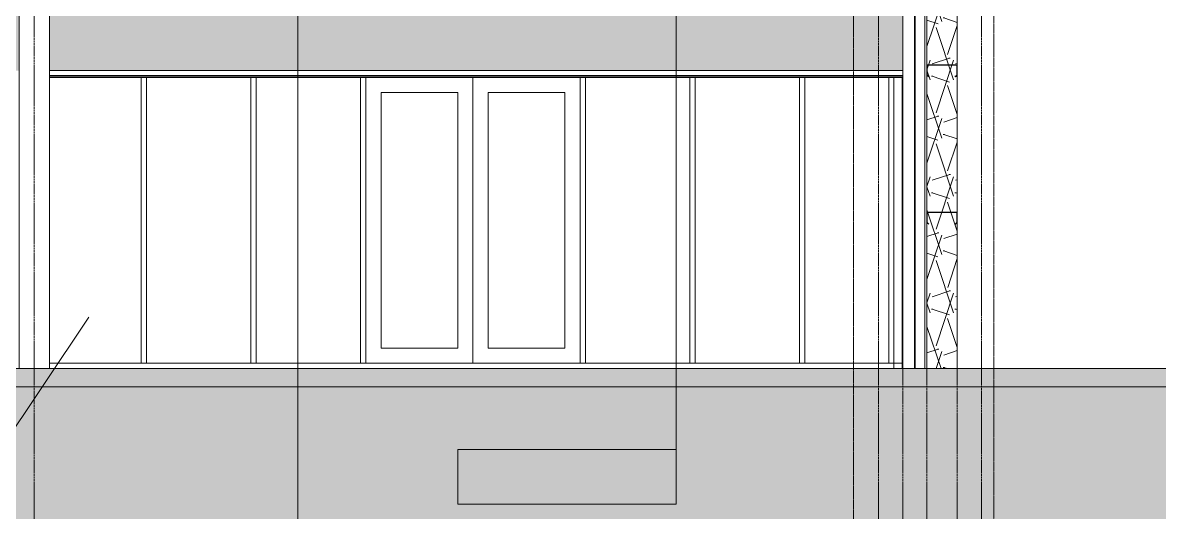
# Model space of a CAD drawing. Header units: inches. Extents: x 21386 to 98813, y -290 to 853.
# Drawn here: x 38790.6 to 39165.5, y -47.4 to 114 of the extents above; entities that cross this region are included whole.
import ezdxf

# ---------------------------------------------------------------- set-up
doc = ezdxf.new("R2010")
doc.units = ezdxf.units.IN
doc.header["$MEASUREMENT"] = 0
for name, pattern in [('Dash Dot 3_16_', [0.3125, 0.1875, -0.0625, 0, -0.0625]), ('Grid Line 1_2_', [0.875, 0.5, -0.125, 0.125, -0.125]), ('Hidden 1_8_', [0.1875, 0.125, -0.0625])]:
    doc.linetypes.add(name, pattern=pattern)
for name, color, linetype, lineweight in [('A-ANNO-IDEN', 131, 'Continuous', 9), ('A-ANNO-SYMB', 150, 'Continuous', 9), ('A-DOOR', 31, 'Continuous', 13), ('A-FLOR', 192, 'Continuous', 13), ('A-FLOR-LEVL', 51, 'Continuous', 9), ('A-FLOR-PATT', 8, 'Continuous', 25), ('A-GLAZ-CURT', 52, 'Continuous', 13), ('A-GLAZ-CWMG', 51, 'Continuous', 13), ('A-WALL', 113, 'Continuous', 13), ('A-WALL-PATT', 111, 'Continuous', 25), ('C-TOPO', 7, 'Continuous', 13), ('G-ANNO-SYMB', 111, 'Continuous', 9), ('I-WALL', 2, 'Continuous', 13), ('S-BEAM', 12, 'Continuous', 13), ('S-COLS', 52, 'Continuous', 13), ('S-GRID', 1, 'Continuous', 9)]:
    doc.layers.add(name, color=color, linetype=linetype, lineweight=lineweight)
pattern_1 = [(45, (-87914.362, 98.42), (-19.00703, 19.00703), []), (45, (-87914.362, 127.22), (-19.00703, 19.00703), [])]

# ---------------------------------------------------------------- blocks, each defined once
blk = doc.blocks.new('Struct_Xcel_Sports Complex_rvt-4-Building Section - East_West looking South')
at = {"layer": 'A-FLOR-PATT', "lineweight": 9}
h = blk.add_hatch(dxfattribs=at)
h.set_pattern_fill('FP_59', color=256, style=0, pattern_type=2)
h.set_pattern_definition([(50, (-87914.36, 98.42), (55.0854, -4.819842), [5.76, -63.36]), (355, (-87914.36, 98.42), (-10.65569, 57.76853), [4.608, -50.688]), (100.451, (-87909.77, 98.02), (44.429468, 52.94866), [4.895, -53.848]), (46.184, (-87914.36, 113.78), (81.96444, -12.71212), [8.64, -95.04]), (96.636, (-87907.53, 112.72), (71.7815, 74.81238), [7.343, -80.772]), (351.184, (-87914.36, 113.78), (71.78195, 74.81243), [6.912, -76.032]), (21, (-87906.68, 109.94), (45.84207, -30.92146), [5.76, -63.36]), (326, (-87906.68, 109.94), (18.687064, 55.691476), [4.608, -50.688]), (71.451, (-87902.86, 107.363), (64.52891, 24.77011), [4.895, -53.848]), (37.5, (-87914.362, 98.42), (0.9338946, 25.566816), [2.534, -47.539, 2.534, -48.922, -50.88]), (37.5, (-87914.362, 98.42), (0.9338946, 25.566816), [-101.53, 2.534, -48.346]), (7.5, (-87914.362, 98.42), (20.20404, 30.291303), [2.534, -26.803, 2.534, -46.387, -19.392]), (7.5, (-87914.362, 98.42), (20.20404, 30.291303), [-78.259, 2.534, -16.858]), (327.5, (-87931.488, 98.42), (40.9977845, -1.7324026), [2.534, -16.666, 2.534, -57.37, -79.488]), (327.5, (-87931.488, 98.42), (40.9977845, -1.7324026), [-79.104, 2.534, -76.954]), (317.5, (-87939.168, 98.42), (44.788883, 7.687839), [2.534, -22.426, 2.534, -37.248, -56.448]), (317.5, (-87939.168, 98.42), (44.788883, 7.687839), [-64.742, 2.534, -53.914])])
h.paths.add_polyline_path([(-26273.39, -6), (-22066.14, -6), (-22066.14, 0), (-26273.39, 0), (-26273.39, -1.7)], flags=0)
at = {"layer": 'A-FLOR', "color": 7}
for p, q in [((-22066.14, 0), (-26273.39, 0)), ((-26273.39, -6), (-22066.14, -6))]:
    blk.add_line(p, q, dxfattribs=at)
blk = doc.blocks.new('Girt_C - 10_D-1401750-Building Section - East_West looking South')
at = {"layer": 'S-BEAM', "color": 7}
for p, q in [((-22791.39, 99.99), (-22791.39, 96.68)), ((-22791.28, 96.73), (-22791.28, 100)), ((-22781.58, 100.18), (-22791.2, 100.18)), ((-22791.2, 100.07), (-22781.58, 100.07)), ((-22781.5, 100), (-22781.5, 96.73)), ((-22781.39, 96.68), (-22781.39, 99.99)), ((-22791.39, 96.68), (-22790.82, 96.2)), ((-22790.75, 96.28), (-22791.28, 96.73)), ((-22790.82, 96.2), (-22790.75, 96.28)), ((-22781.5, 96.73), (-22782.04, 96.28)), ((-22782.04, 96.28), (-22781.97, 96.2)), ((-22781.97, 96.2), (-22781.39, 96.68))]:
    blk.add_line(p, q, dxfattribs=at)
for centre, radius, start, end in [((-22791.2, 99.99), 0.188, 90, 180), ((-22791.2, 99.99), 0.0782, 90, 177.8773), ((-22781.58, 99.99), 0.188, 0, 90), ((-22781.58, 99.99), 0.0782, 3.0424, 90)]:
    blk.add_arc(centre, radius, start, end, dxfattribs=at)
blk = doc.blocks.new('Girt_C - 10_D-1260059-Building Section - East_West looking South')
at = {"layer": 'S-BEAM', "color": 8, "lineweight": 9}
for p, q in [((-23080.89, 96.68), (-22799.39, 96.68)), ((-23080.89, 96.2), (-22799.39, 96.2))]:
    blk.add_line(p, q, dxfattribs=at)
blk = doc.blocks.new('columns and girder2 - one-V204-Building Section - East_West looking South')
at = {"layer": 'S-BEAM', "lineweight": 9}
h = blk.add_hatch(dxfattribs=at)
h.set_pattern_fill('FP_56', color=8, style=0, pattern_type=2)
h.set_pattern_definition(pattern_1)
h.paths.add_polyline_path([(-23090.89, 304.78), (-23080.89, 304.78), (-23080.89, 306.3), (-23090.89, 306.3)], flags=0)
h.paths.add_polyline_path([(-23080.89, 339.12), (-23080.89, 340.62), (-23090.89, 340.62), (-23090.89, 339.12), (-23082.72, 339.12)], flags=0)
h = blk.add_hatch(dxfattribs=at)
h.set_pattern_fill('FP_56', color=8, style=0, pattern_type=2)
h.set_pattern_definition(pattern_1)
h.paths.add_polyline_path([(-23086.52, 306.3), (-23085.27, 306.3), (-23085.27, 339.12), (-23086.52, 339.12), (-23086.52, 310.79)], flags=0)
at = {"layer": 'S-BEAM', "color": 8, "lineweight": 9}
for p, q in [((-23091.89, 292.37), (-23091.89, 337.89)), ((-23090.89, 336.72), (-23090.89, 339.12)), ((-23080.89, 339.12), (-23080.89, 336.72)), ((-23079.89, 337.89), (-23079.89, 292.37)), ((-23090.89, 294.85), (-23090.89, 304.78)), ((-23080.89, 304.78), (-23080.89, 294.85)), ((-23090.89, 294.85), (-23080.89, 294.85)), ((-23091.89, 292.37), (-23079.89, 292.37)), ((-23090.89, 0), (-23090.89, 292.37)), ((-23080.89, 292.37), (-23080.89, 0))]:
    blk.add_line(p, q, dxfattribs=at)
at = {"layer": 'S-BEAM', "color": 7}
for p, q in [((-23080.89, 340.62), (-23090.89, 340.62)), ((-23090.89, 340.62), (-23090.89, 339.12)), ((-23090.89, 339.12), (-23080.89, 339.12)), ((-23085.27, 339.12), (-23086.52, 339.12)), ((-23086.52, 339.12), (-23086.52, 306.3)), ((-23085.27, 306.3), (-23085.27, 339.12)), ((-23080.89, 339.12), (-23080.89, 340.62)), ((-23080.89, 306.3), (-23090.89, 306.3)), ((-23090.89, 306.3), (-23090.89, 304.78)), ((-23090.89, 304.78), (-23080.89, 304.78)), ((-23086.52, 306.3), (-23085.27, 306.3)), ((-23080.89, 304.78), (-23080.89, 306.3))]:
    blk.add_line(p, q, dxfattribs=at)
blk = doc.blocks.new('W-Wide Flange-Column - B1_H-1528736-Building Section - East_West looking South')
at = {"layer": 'S-COLS', "color": 8, "linetype": 'Hidden 1_8_', "lineweight": 9}
for p, q in [((-22795.55, 336.19), (-22795.55, 0)), ((-22795.23, 0), (-22795.23, 336.19))]:
    blk.add_line(p, q, dxfattribs=at)
blk = doc.blocks.new('Girt_C - 10_D-1835924-Building Section - East_West looking South')
at = {"layer": 'S-BEAM', "color": 7}
for p, q in [((-22791.39, 51.37), (-22791.39, 48.05)), ((-22791.28, 48.11), (-22791.28, 51.37)), ((-22781.58, 51.55), (-22791.2, 51.55)), ((-22791.2, 51.45), (-22781.58, 51.45)), ((-22781.5, 51.37), (-22781.5, 48.11)), ((-22781.39, 48.05), (-22781.39, 51.37)), ((-22791.39, 48.05), (-22790.81, 47.57)), ((-22790.74, 47.66), (-22791.28, 48.11)), ((-22790.81, 47.57), (-22790.74, 47.66)), ((-22781.5, 48.11), (-22782.04, 47.66)), ((-22782.04, 47.66), (-22781.96, 47.57)), ((-22781.96, 47.57), (-22781.39, 48.05))]:
    blk.add_line(p, q, dxfattribs=at)
for centre, radius, start, end in [((-22791.2, 51.37), 0.187, 90, 180), ((-22791.2, 51.37), 0.0782, 90, 176.9576), ((-22781.58, 51.37), 0.188, 0, 90), ((-22781.58, 51.37), 0.0782, 2.1227, 90)]:
    blk.add_arc(centre, radius, start, end, dxfattribs=at)
blk = doc.blocks.new('System Panel - Interior Glazing-V208-Building Section - East_West looking South')
at = {"layer": 'A-GLAZ-CURT', "color": 8, "lineweight": 9}
blk.add_line((-24498.08, 96), (-24528.39, 96), dxfattribs=at)
blk = doc.blocks.new('System Panel - Interior Glazing-1220293-Building Section - East_West looking South')
at = {"layer": 'A-GLAZ-CURT', "color": 8, "lineweight": 9}
blk.add_line((-24570.45, 96), (-24604.89, 96), dxfattribs=at)
blk = doc.blocks.new('Door_Single_Storefront - one-V214-Building Section - East_West looking South')
at = {"layer": 'A-DOOR', "color": 8, "lineweight": 9}
for p, q in [((-22941.14, 96), (-22976.45, 96)), ((-22941.14, 96), (-22941.14, 1.75)), ((-22971.45, 91), (-22971.45, 6.75)), ((-22971.45, 91), (-22946.14, 91)), ((-22946.14, 6.75), (-22946.14, 91)), ((-22971.45, 6.75), (-22946.14, 6.75))]:
    blk.add_line(p, q, dxfattribs=at)
blk = doc.blocks.new('Door_Single_Storefront - one-V215-Building Section - East_West looking South')
at = {"layer": 'A-DOOR', "color": 8, "lineweight": 9}
for p, q in [((-22905.83, 96), (-22941.14, 96)), ((-22941.14, 1.75), (-22941.14, 96)), ((-22936.14, 91), (-22936.14, 6.75)), ((-22936.14, 91), (-22910.83, 91)), ((-22910.83, 6.75), (-22910.83, 91)), ((-22936.14, 6.75), (-22910.83, 6.75))]:
    blk.add_line(p, q, dxfattribs=at)
blk = doc.blocks.new('System Panel - Interior Glazing-1316041-Building Section - East_West looking South')
at = {"layer": 'A-GLAZ-CURT', "color": 8, "lineweight": 9}
blk.add_line((-22804.02, 96), (-22831.7, 96), dxfattribs=at)
blk = doc.blocks.new('Rectangular Mullion - Interior 1_75_ x 4_5_-V217-Building Section - East_West looking South')
at = {"layer": 'A-GLAZ-CWMG', "color": 8, "lineweight": 9}
blk.add_line((-24497.2, 1.75), (-24528.39, 1.75), dxfattribs=at)
blk = doc.blocks.new('Rectangular Mullion - Interior 1_75_ x 4_5_-1179494-Building Section - East_West looking South')
at = {"layer": 'A-GLAZ-CWMG', "color": 8, "lineweight": 9}
blk.add_line((-24569.58, 1.75), (-24605.77, 1.75), dxfattribs=at)
blk = doc.blocks.new('Rectangular Mullion - Interior 1_75_ x 4_5_-1316040-Building Section - East_West looking South')
at = {"layer": 'A-GLAZ-CWMG', "color": 8, "lineweight": 9}
for q in [(-22832.58, 1.75), (-22802.27, 0)]:
    blk.add_line((-22802.27, 1.75), q, dxfattribs=at)
blk = doc.blocks.new('Rectangular Mullion - Interior 1_75_ x 4_5_-1220297-Building Section - East_West looking South')
at = {"layer": 'A-GLAZ-CWMG', "color": 8, "lineweight": 9}
for p, q in [((-22804.02, 96), (-22802.27, 96)), ((-22804.02, 96), (-22804.02, 1.75)), ((-22802.27, 1.75), (-22802.27, 96)), ((-22802.27, 1.75), (-22804.02, 1.75))]:
    blk.add_line(p, q, dxfattribs=at)
blk = doc.blocks.new('Rectangular Mullion - Interior 1_75_ x 4_5_-V219-Building Section - East_West looking South')
at = {"layer": 'A-GLAZ-CWMG', "color": 8, "lineweight": 9}
for p, q in [((-24498.08, 96), (-24496.33, 96)), ((-24498.08, 96), (-24498.08, 1.75)), ((-24496.33, 1.75), (-24496.33, 96)), ((-24496.33, 1.75), (-24498.08, 1.75))]:
    blk.add_line(p, q, dxfattribs=at)
blk = doc.blocks.new('Rectangular Mullion - Interior 1_75_ x 4_5_-1316220-Building Section - East_West looking South')
at = {"layer": 'A-GLAZ-CWMG', "color": 8, "lineweight": 9}
for p, q in [((-22799.52, 1.75), (-22802.27, 1.75)), ((-22799.52, 0), (-22799.52, 1.75))]:
    blk.add_line(p, q, dxfattribs=at)
blk = doc.blocks.new('Rectangular Mullion - Interior 1_75_ x 4_5_-1220308-Building Section - East_West looking South')
at = {"layer": 'A-GLAZ-CWMG', "color": 8, "lineweight": 9}
for p, q in [((-22802.27, 96), (-22799.52, 96)), ((-22799.52, 96), (-22799.52, 1.75)), ((-22799.52, 1.75), (-22802.27, 1.75))]:
    blk.add_line(p, q, dxfattribs=at)
blk = doc.blocks.new('Rectangular Mullion - Interior 1_75_ x 4_5_-1970954-Building Section - East_West looking South')
at = {"layer": 'A-GLAZ-CWMG', "color": 8, "lineweight": 9}
blk.add_line((-22904.95, 1.75), (-22941.14, 1.75), dxfattribs=at)
blk = doc.blocks.new('Rectangular Mullion - Interior 1_75_ x 4_5_-1970955-Building Section - East_West looking South')
at = {"layer": 'A-GLAZ-CWMG', "color": 8, "lineweight": 9}
blk.add_line((-22941.14, 1.75), (-22977.33, 1.75), dxfattribs=at)
blk = doc.blocks.new('Section - 3_32_ x 3_8_-18514-Building Section - East_West looking South')
at = {"layer": 'G-ANNO-SYMB'}
blk.add_hatch(color=256, dxfattribs=at).paths.add_polyline_path([(-22946.16, -26.7), (-22874.16, -26.7), (-22874.16, -44.7), (-22946.16, -44.7)], flags=0)
for p, q in [((-22946.16, -26.7), (-22946.16, -44.7)), ((-22874.16, -26.7), (-22946.16, -26.7)), ((-22874.16, -44.7), (-22874.16, -26.7)), ((-22946.16, -44.7), (-22874.16, -44.7))]:
    blk.add_line(p, q, dxfattribs=at)

msp = doc.modelspace()

# ---------------------------------------------------------------- hatches: boundary and pattern name
at = {"layer": 'A-WALL-PATT', "lineweight": 9}
h = msp.add_hatch(dxfattribs=at)
h.set_pattern_fill('FP_48', color=8, style=0, pattern_type=2)
h.set_pattern_definition([(90, (-86799.93, -1108), (-193, -193), [48, -145]), (180, (-86799.93, -1108), (-2e-14, -193), [96, -97]), (270, (-86895.93, -1060), (-193, -193), [48, -145]), (180, (-86799.93, -1060), (-2e-14, -193), [96, -97]), (270, (-86896.43, -1060), (-193, -193), [48, -145]), (180, (-86896.43, -1060), (-2e-14, -193), [96, -97]), (90, (-86992.43, -1108), (-193, -193), [48, -145]), (180, (-86896.43, -1108), (-2e-14, -193), [96, -97]), (90, (-86847.68, -1059.75), (-193, -193), [48, -145]), (180, (-86799.56, -1059.75), (-2e-14, -193), [48.125, -144.875]), (180, (-86799.56, -1011.75), (-2e-14, -193), [48.125, -144.875]), (90, (-86944.18, -1059.75), (-193, -193), [48, -145]), (180, (-86848.18, -1059.75), (-2e-14, -193), [96, -97]), (270, (-86848.18, -1011.75), (-193, -193), [48, -145]), (180, (-86848.18, -1011.75), (-2e-14, -193), [96, -97]), (180, (-86944.68, -1059.75), (-2e-14, -193), [48, -145]), (270, (-86944.68, -1011.75), (-193, -193), [48, -145]), (180, (-86944.68, -1011.75), (-2e-14, -193), [48, -145]), (90, (-86799.93, -1011.5), (-193, -193), [48, -145]), (180, (-86799.93, -1011.5), (-2e-14, -193), [96, -97]), (270, (-86895.93, -963.5), (-193, -193), [48, -145]), (180, (-86799.93, -963.5), (-2e-14, -193), [96, -97]), (270, (-86896.43, -963.5), (-193, -193), [48, -145]), (180, (-86896.43, -963.5), (-2e-14, -193), [96, -97]), (90, (-86992.43, -1011.5), (-193, -193), [48, -145]), (180, (-86896.43, -1011.5), (-2e-14, -193), [96, -97]), (90, (-86847.68, -963.25), (-193, -193), [48, -145]), (180, (-86799.56, -963.25), (-2e-14, -193), [48.125, -144.875]), (180, (-86799.56, -915.25), (-2e-14, -193), [48.125, -144.875]), (90, (-86944.18, -963.25), (-193, -193), [48, -145]), (180, (-86848.18, -963.25), (-2e-14, -193), [96, -97]), (270, (-86848.18, -915.25), (-193, -193), [48, -145]), (180, (-86848.18, -915.25), (-2e-14, -193), [96, -97]), (180, (-86944.68, -963.25), (-2e-14, -193), [48, -145]), (270, (-86944.68, -915.25), (-193, -193), [48, -145]), (180, (-86944.68, -915.25), (-2e-14, -193), [48, -145])])
h.paths.add_polyline_path([(37135.71, 1), (37250.28, 1), (37250.28, 98.25), (37255.65, 98.27), (37202.15, 156.31), (37062.4, 4.69), (37062.4, 1), (37132.63, 1)], flags=0)
h.paths.add_polyline_path([(36958.75, 1), (36960.78, 1), (36960.78, 98.25), (37037.4, 98.25), (37037.4, 1), (37052.4, 1), (37052.4, 176), (36934.67, 176), (36930.94, 164.31), (36935.63, 164.31), (36935.69, 160.19), (36935.81, 160.19), (36935.81, 157.56), (36957.69, 157.56), (36957.69, 156), (36959.69, 156), (36959.69, 114), (36929.16, 113.93), (36928.67, 113.11), (36928.52, 112.5), (36927.85, 108.24), (36927.63, 104.39), (36927.61, 101.31), (36919.69, 101.31), (36919.72, 105.72), (36919.46, 109.05), (36918.63, 113.3), (36918.12, 114), (36887.69, 114.02), (36887.69, 156), (36889.69, 156), (36889.69, 157.56), (36911.56, 157.56), (36911.64, 160.19), (36911.75, 160.19), (36911.81, 164.31), (36916.44, 164.31), (36912.71, 176), (36772.9, 176), (36772.9, 1), (36920.12, 1)], flags=0)
h.paths.add_polyline_path([(36761.53, 1), (36762.9, 1), (36762.9, 176), (36483.4, 176), (36483.4, 1), (36719.53, 1), (36719.53, 98.25), (36761.53, 98.25), (36761.53, 76.43)], flags=0)
h.paths.add_polyline_path([(36473.4, 1), (36473.4, 176), (36269.1, 176), (36265.37, 164.31), (36270.06, 164.31), (36270.12, 160.19), (36270.25, 160.19), (36270.25, 157.56), (36292.12, 157.56), (36292.12, 156), (36294.12, 156), (36294.12, 114), (36263.6, 113.93), (36263.08, 113.35), (36263.03, 113.28), (36262.2, 107.11), (36262.06, 104.39), (36262.05, 101.31), (36254.12, 101.31), (36254.15, 105.72), (36253.9, 109.05), (36253.05, 113.43), (36252.88, 113.58), (36252.57, 114), (36222.12, 114), (36222.12, 156), (36224.12, 156), (36224.12, 157.56), (36246, 157.56), (36246.07, 160.19), (36246.18, 160.19), (36246.25, 164.31), (36250.87, 164.31), (36247.14, 176), (36193.9, 176), (36193.9, 1), (36317.53, 1), (36317.53, 98.25), (36398.03, 98.25), (36398.03, 1), (36449.13, 1)], flags=0)
h.paths.add_polyline_path([(36140.78, 1), (36183.9, 1), (36183.9, 176), (35904.4, 176), (35904.4, 146.5), (36140.78, 146.5), (36140.78, 76.43)], flags=0)
h.paths.add_polyline_path([(37062.4, 6.16), (37201.44, 157.1), (37184, 176), (37062.4, 176), (37062.4, 6.18)], flags=0)
h.paths.add_polyline_path([(39078.32, 98.25), (39080.9, 98.25), (39080.9, 176), (38799.4, 176), (38799.4, 98.25), (39060.77, 98.25)], flags=0)
h.paths.add_polyline_path([(38210.4, 98.25), (38210.4, 176), (37930.9, 176), (37930.9, 98.25), (38183.46, 98.25)], flags=0)
h.paths.add_polyline_path([(38220.4, 98.25), (38305.28, 98.25), (38359.48, 157.05), (38342, 176), (38220.4, 176), (38220.4, 115.49)], flags=0)
h.paths.add_polyline_path([(38321.65, 98.25), (38413.65, 98.27), (38360.15, 156.31), (38306.64, 98.25), (38321.65, 98.25)], flags=0)
h.paths.add_polyline_path([(37920.9, 98.25), (37920.9, 176), (37641.4, 176), (37641.4, 98.25), (37902.71, 98.25)], flags=0)
h.paths.add_polyline_path([(38604.57, 98.25), (38789.4, 98.25), (38789.4, 176), (38509.9, 176), (38509.9, 98.25), (38534.38, 98.25)], flags=0)
h.paths.add_polyline_path([(37341.9, 98.25), (37341.9, 176), (37220.3, 176), (37202.87, 157.02), (37257.03, 98.25), (37341.23, 98.25)], flags=0)
h.paths.add_polyline_path([(37631.4, 98.25), (37631.4, 176), (37351.9, 176), (37351.9, 98.25), (37621.97, 98.25)], flags=0)
h.paths.add_polyline_path([(38464.2, 98.25), (38499.9, 98.25), (38499.9, 176), (38378.3, 176), (38360.87, 157.02), (38415.03, 98.25), (38429.1, 98.25)], flags=0)
h.paths.add_polyline_path([(35805.92, 146.5), (35894.4, 146.5), (35894.4, 176), (35616.9, 176), (35616.9, 146.5), (35797.15, 146.5)], flags=0)
h.paths.add_polyline_path([(35606.9, 146.5), (35608.8, 146.5), (35608.73, 148.06), (35608.26, 148.46), (35608.33, 148.54), (35608.9, 148.06), (35608.9, 176), (35605.66, 176), (35605.66, 146.5), (35606.8, 146.5), (35606.8, 148.14), (35606.26, 148.59), (35606.33, 148.67), (35606.9, 148.14), (35606.9, 147.13)], flags=0)
h.paths.add_polyline_path([(36931.29, 157.56), (36931.5, 157.62), (36931.24, 157.72), (36931.24, 157.66), (36931.24, 157.56)], flags=0)
h.paths.add_polyline_path([(36930.31, 157.56), (36930.31, 157.94), (36933.56, 157.94), (36933.56, 160.19), (36929.62, 160.19), (36928.79, 157.56), (36928.89, 157.56)], flags=0)
h.paths.add_polyline_path([(36915.98, 157.56), (36916.19, 157.62), (36916.19, 157.71), (36915.92, 157.56)], flags=0)
h.paths.add_polyline_path([(36264.75, 157.94), (36265.62, 157.62), (36265.67, 157.56), (36265.93, 157.62), (36265.67, 157.72), (36265.56, 157.75)], flags=0)
h.paths.add_polyline_path([(36263.22, 157.56), (36264.75, 157.62), (36264.75, 157.94), (36268, 157.94), (36268, 160.19), (36264.06, 160.19), (36263.22, 157.58)], flags=0)
h.paths.add_polyline_path([(36918.59, 157.56), (36917.75, 160.19), (36913.81, 160.19), (36913.81, 157.94), (36917.06, 157.94), (36917.06, 157.56)], flags=0)
h.paths.add_polyline_path([(36251.5, 157.94), (36250.28, 157.56), (36250.62, 157.62), (36250.62, 157.71), (36250.68, 157.72)], flags=0)
h.paths.add_polyline_path([(36253.02, 157.56), (36252.19, 160.19), (36248.25, 160.19), (36248.25, 157.94), (36251.5, 157.94), (36251.5, 157.56)], flags=0)
h.paths.add_polyline_path([(38360.15, 157.79), (38376.85, 176), (38343.37, 176), (38359.96, 158)], flags=0)
h.paths.add_polyline_path([(37202.15, 157.79), (37218.85, 176), (37185.37, 176), (37201.96, 158)], flags=0)
h.paths.add_polyline_path([(36920.12, 164.31), (36920.38, 164.31), (36920.38, 176), (36915.98, 176), (36919.71, 164.31)], flags=0)
h.paths.add_polyline_path([(36927.67, 164.31), (36931.4, 176), (36927, 176), (36927, 164.31)], flags=0)
h.paths.add_polyline_path([(36254.14, 164.31), (36254.81, 164.31), (36254.81, 176), (36250.41, 176), (36254.14, 164.31)], flags=0)
h.paths.add_polyline_path([(36262.1, 164.31), (36265.83, 176), (36261.43, 176), (36261.43, 164.31)], flags=0)
h = msp.add_hatch(dxfattribs=at)
h.set_pattern_fill('FP_52', color=8, style=0, pattern_type=2)
h.set_pattern_definition([(161.57, (-87913.402, 99.38), (-7.680223697, -0.000979594), [0, -54.643, 6.067, 0]), (18.43, (-87915.322, 99.38), (-7.680223697, 0.000979594), [0, -54.643, 6.067, 0]), (108.43, (-87913.402, 99.38), (3.838295293, -19.201365322), [18.211, -42.499]), (71.57, (-87915.322, 99.38), (3.838295293, 19.201365322), [18.211, -42.499])])
h.paths.add_polyline_path([(39088.91, 0), (39098.91, 0), (39098.91, 146.25), (39088.91, 146.25), (39088.91, 37.37)], flags=0)
at = {"layer": 'C-TOPO', "lineweight": 9}
h = msp.add_hatch(dxfattribs=at)
h.set_pattern_fill('FP_47', color=8, style=0, pattern_type=2)
h.set_pattern_definition([(0, (-87914.36, 98.42), (48, 48), [48, -48]), (0, (-87914.36, 116.42), (48, 48), [48, -48]), (0, (-87914.36, 134.42), (48, 48), [48, -48]), (90, (-87908.36, 140.42), (-48, 48), [48, -48]), (90, (-87890.36, 140.42), (-48, 48), [48, -48]), (90, (-87872.36, 140.42), (-48, 48), [48, -48])])
h.paths.add_polyline_path([(39727.54, -79.82), (39822.15, -79.82), (39822.15, -48), (39809.15, -48), (39809.15, -36), (39814.15, -36), (39814.15, -6), (35606.9, -6), (35606.9, -36), (35611.9, -36), (35611.9, -48), (35593.9, -48), (35593.9, -36), (35596.9, -36), (35596.9, 0), (35516.41, 0), (35516.41, -79.82), (39690.22, -79.82)], flags=0)

# ---------------------------------------------------------------- linework, layer by layer
at = {"layer": 'A-ANNO-IDEN', "color": 153}
msp.add_line((38812.47, 16.91), (38767.54, -50.06), dxfattribs=at)
at = {"layer": 'A-ANNO-SYMB', "linetype": 'Dash Dot 3_16_'}
for p, q in [((39064.65, 385.8), (39064.65, -54.26)), ((39110.94, -54.26), (39110.94, 385.8))]:
    msp.add_line(p, q, dxfattribs=at)
at = {"layer": 'A-FLOR-LEVL', "linetype": 'Grid Line 1_2_'}
msp.add_line((35322.97, 0), (40201.66, 0), dxfattribs=at)
at = {"layer": 'A-WALL', "color": 7}
msp.add_line((39088.91, 0), (39088.91, 146.25), dxfattribs=at)
at = {"layer": 'G-ANNO-SYMB'}
for p, q in [((39006.14, 480), (39006.14, -26.7)), ((38881.33, 450.08), (38881.33, -56.62))]:
    msp.add_line(p, q, dxfattribs=at)
at = {"layer": 'I-WALL', "color": 7}
for p, q in [((39088.16, 146.25), (39088.16, 0)), ((39098.91, 0), (39098.91, 146.25)), ((39088.16, 0), (39098.91, 0))]:
    msp.add_line(p, q, dxfattribs=at)
at = {"layer": 'I-WALL', "color": 8, "lineweight": 9}
msp.add_line((38799.4, 98.25), (39080.9, 98.25), dxfattribs=at)
at = {"layer": 'S-COLS', "color": 8, "lineweight": 9}
msp.add_line((39080.9, 336.19), (39080.9, 0), dxfattribs=at)
at = {"layer": 'S-GRID', "linetype": 'Grid Line 1_2_'}
for p, q in [((38794.4, -273.16), (38794.4, 671.89)), ((38794.4, -273.16), (38794.4, 671.89)), ((39072.9, -273.16), (39072.9, 671.89)), ((39080.9, -273.16), (39080.9, 671.89)), ((39080.9, -273.16), (39080.9, 671.89)), ((39088.9, -273.16), (39088.9, 671.89)), ((39098.9, -273.16), (39098.9, 671.89)), ((39098.9, -273.16), (39098.9, 671.89)), ((39106.9, -273.16), (39106.9, 671.89))]:
    msp.add_line(p, q, dxfattribs=at)

# ---------------------------------------------------------------- block references
at = {"color": 170, "lineweight": 5}
msp.add_blockref('Struct_Xcel_Sports Complex_rvt-4-Building Section - East_West looking South', (61880.29, 0), dxfattribs=at)
at = {"layer": 'A-DOOR', "color": 8, "lineweight": 9}
for name in ['Door_Single_Storefront - one-V214-Building Section - East_West looking South', 'Door_Single_Storefront - one-V215-Building Section - East_West looking South']:
    msp.add_blockref(name, (61880.29, 0), dxfattribs=at)
at = {"layer": 'A-GLAZ-CURT', "color": 8, "lineweight": 9}
for name, p in [('System Panel - Interior Glazing-V208-Building Section - East_West looking South', (63327.79, 0)), ('System Panel - Interior Glazing-1220293-Building Section - East_West looking South', (63436.36, 0)), ('System Panel - Interior Glazing-1220293-Building Section - East_West looking South', (63472.54, 0)), ('System Panel - Interior Glazing-1220293-Building Section - East_West looking South', (63581.11, 0)), ('System Panel - Interior Glazing-1220293-Building Section - East_West looking South', (63617.29, 0)), ('System Panel - Interior Glazing-1316041-Building Section - East_West looking South', (61880.29, 0))]:
    msp.add_blockref(name, p, dxfattribs=at)
at = {"layer": 'A-GLAZ-CWMG', "color": 8, "lineweight": 9}
for name, p in [('Rectangular Mullion - Interior 1_75_ x 4_5_-V219-Building Section - East_West looking South', (63327.79, 0)), ('Rectangular Mullion - Interior 1_75_ x 4_5_-V219-Building Section - East_West looking South', (63363.98, 0)), ('Rectangular Mullion - Interior 1_75_ x 4_5_-V219-Building Section - East_West looking South', (63400.17, 0)), ('Rectangular Mullion - Interior 1_75_ x 4_5_-V219-Building Section - East_West looking South', (63472.54, 0)), ('Rectangular Mullion - Interior 1_75_ x 4_5_-V219-Building Section - East_West looking South', (63508.73, 0)), ('Rectangular Mullion - Interior 1_75_ x 4_5_-V219-Building Section - East_West looking South', (63544.92, 0)), ('Rectangular Mullion - Interior 1_75_ x 4_5_-1220297-Building Section - East_West looking South', (61880.29, 0)), ('Rectangular Mullion - Interior 1_75_ x 4_5_-1220308-Building Section - East_West looking South', (61880.29, 0)), ('Rectangular Mullion - Interior 1_75_ x 4_5_-V217-Building Section - East_West looking South', (63327.79, 0)), ('Rectangular Mullion - Interior 1_75_ x 4_5_-1179494-Building Section - East_West looking South', (63436.36, 0)), ('Rectangular Mullion - Interior 1_75_ x 4_5_-1179494-Building Section - East_West looking South', (63472.54, 0)), ('Rectangular Mullion - Interior 1_75_ x 4_5_-1970955-Building Section - East_West looking South', (61880.29, 0)), ('Rectangular Mullion - Interior 1_75_ x 4_5_-1970954-Building Section - East_West looking South', (61880.29, 0)), ('Rectangular Mullion - Interior 1_75_ x 4_5_-1179494-Building Section - East_West looking South', (63581.11, 0)), ('Rectangular Mullion - Interior 1_75_ x 4_5_-1179494-Building Section - East_West looking South', (63617.29, 0)), ('Rectangular Mullion - Interior 1_75_ x 4_5_-1316040-Building Section - East_West looking South', (61880.29, 0)), ('Rectangular Mullion - Interior 1_75_ x 4_5_-1316220-Building Section - East_West looking South', (61880.29, 0))]:
    msp.add_blockref(name, p, dxfattribs=at)
at = {"layer": 'G-ANNO-SYMB'}
msp.add_blockref('Section - 3_32_ x 3_8_-18514-Building Section - East_West looking South', (61880.29, 0), dxfattribs=at)
at = {"layer": 'S-BEAM', "color": 8, "lineweight": 9}
for name in ['columns and girder2 - one-V204-Building Section - East_West looking South', 'Girt_C - 10_D-1401750-Building Section - East_West looking South', 'Girt_C - 10_D-1260059-Building Section - East_West looking South', 'Girt_C - 10_D-1835924-Building Section - East_West looking South']:
    msp.add_blockref(name, (61880.29, 0), dxfattribs=at)
at = {"layer": 'S-COLS', "color": 8, "linetype": 'Hidden 1_8_', "lineweight": 9}
msp.add_blockref('W-Wide Flange-Column - B1_H-1528736-Building Section - East_West looking South', (61880.29, 0), dxfattribs=at)

doc.saveas('drawing.dxf')
